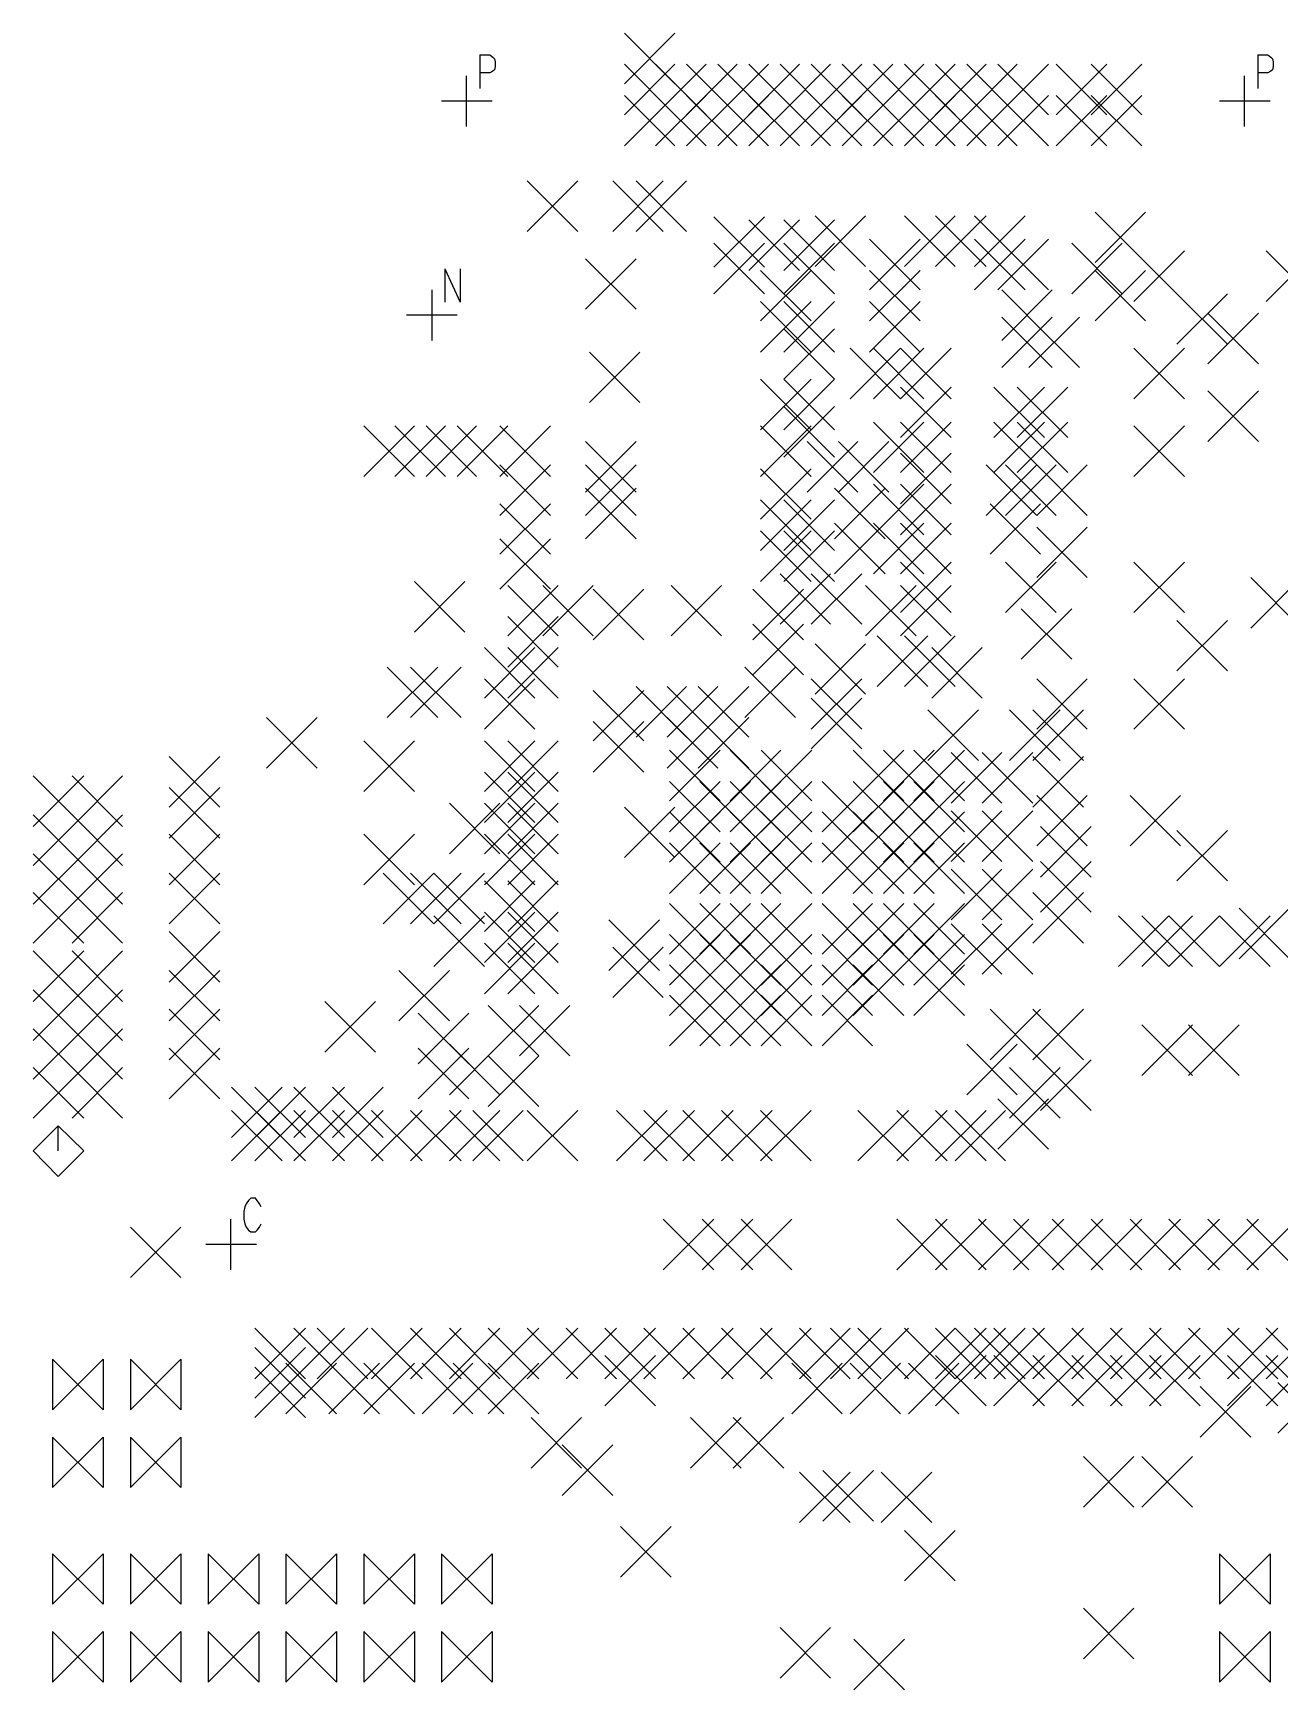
# Model space of a CAD drawing. Extents: x 11.9 to 28.1, y 10.8 to 21.2.
# Drawn here: x 19.09 to 20.693, y 15.248 to 17.378 of the extents above; entities that cross this region are included whole.
import ezdxf

# ---------------------------------------------------------------- set-up
doc = ezdxf.new("R2010")
doc.units = 0
doc.header["$MEASUREMENT"] = 0
doc.layers.add('LAYNR1', color=2, linetype='Continuous')

msp = doc.modelspace()

# ---------------------------------------------------------------- linework, layer by layer
at = {"layer": 'LAYNR1', "color": 7}
for points in [[(19.85, 17.313), (19.915, 17.378)], [(19.85, 17.378), (19.915, 17.313)], [(19.664, 17.35), (19.664, 17.307)], [(19.664, 17.35), (19.677, 17.35), (19.681, 17.347), (19.683, 17.345), (19.684, 17.341), (19.684, 17.335), (19.683, 17.331), (19.681, 17.329), (19.677, 17.327), (19.664, 17.327)], [(20.664, 17.35), (20.664, 17.307)], [(20.664, 17.35), (20.677, 17.35), (20.681, 17.347), (20.683, 17.345), (20.684, 17.341), (20.684, 17.335), (20.683, 17.331), (20.681, 17.329), (20.677, 17.327), (20.664, 17.327)], [(19.647, 17.258), (19.647, 17.323)], [(19.85, 17.273), (19.915, 17.338)], [(19.85, 17.338), (19.915, 17.273)], [(19.89, 17.273), (19.955, 17.338)], [(19.89, 17.338), (19.955, 17.273)], [(19.93, 17.273), (19.995, 17.338)], [(19.93, 17.338), (19.995, 17.273)], [(19.97, 17.273), (20.035, 17.338)], [(19.97, 17.338), (20.035, 17.273)], [(20.01, 17.273), (20.075, 17.338)], [(20.01, 17.338), (20.075, 17.273)], [(20.05, 17.273), (20.115, 17.338)], [(20.05, 17.338), (20.115, 17.273)], [(20.09, 17.273), (20.155, 17.338)], [(20.09, 17.338), (20.155, 17.273)], [(20.13, 17.273), (20.195, 17.338)], [(20.13, 17.338), (20.195, 17.273)], [(20.17, 17.273), (20.235, 17.338)], [(20.17, 17.338), (20.235, 17.273)], [(20.21, 17.273), (20.275, 17.338)], [(20.21, 17.338), (20.275, 17.273)], [(20.25, 17.273), (20.315, 17.338)], [(20.25, 17.338), (20.315, 17.273)], [(20.29, 17.273), (20.355, 17.338)], [(20.29, 17.338), (20.355, 17.273)], [(20.33, 17.273), (20.395, 17.338)], [(20.33, 17.338), (20.395, 17.273)], [(20.405, 17.273), (20.47, 17.338)], [(20.405, 17.338), (20.47, 17.273)], [(20.45, 17.273), (20.515, 17.338)], [(20.45, 17.338), (20.515, 17.273)], [(20.647, 17.258), (20.647, 17.323)], [(19.85, 17.233), (19.915, 17.298)], [(19.85, 17.298), (19.915, 17.233)], [(19.89, 17.233), (19.955, 17.298)], [(19.89, 17.298), (19.955, 17.233)], [(19.93, 17.233), (19.995, 17.298)], [(19.93, 17.298), (19.995, 17.233)], [(19.97, 17.233), (20.035, 17.298)], [(19.97, 17.298), (20.035, 17.233)], [(20.01, 17.233), (20.075, 17.298)], [(20.01, 17.298), (20.075, 17.233)], [(20.05, 17.233), (20.115, 17.298)], [(20.05, 17.298), (20.115, 17.233)], [(20.09, 17.233), (20.155, 17.298)], [(20.09, 17.298), (20.155, 17.233)], [(20.13, 17.233), (20.195, 17.298)], [(20.13, 17.298), (20.195, 17.233)], [(20.17, 17.233), (20.235, 17.298)], [(20.17, 17.298), (20.235, 17.233)], [(20.21, 17.233), (20.275, 17.298)], [(20.21, 17.298), (20.275, 17.233)], [(20.25, 17.233), (20.315, 17.298)], [(20.25, 17.298), (20.315, 17.233)], [(20.29, 17.233), (20.355, 17.298)], [(20.29, 17.298), (20.355, 17.233)], [(20.33, 17.233), (20.395, 17.298)], [(20.33, 17.298), (20.395, 17.233)], [(20.405, 17.233), (20.47, 17.298)], [(20.405, 17.298), (20.47, 17.233)], [(20.45, 17.233), (20.515, 17.298)], [(20.45, 17.298), (20.515, 17.233)], [(19.615, 17.291), (19.68, 17.291)], [(20.615, 17.291), (20.68, 17.291)], [(19.725, 17.123), (19.79, 17.188)], [(19.725, 17.188), (19.79, 17.123)], [(19.835, 17.123), (19.9, 17.188)], [(19.835, 17.188), (19.9, 17.123)], [(19.865, 17.123), (19.93, 17.188)], [(19.865, 17.188), (19.93, 17.123)], [(20.455, 17.083), (20.52, 17.148)], [(20.455, 17.148), (20.52, 17.083)], [(19.965, 17.077), (20.03, 17.142)], [(19.965, 17.142), (20.03, 17.077)], [(20.01, 17.073), (20.075, 17.138)], [(20.01, 17.138), (20.075, 17.073)], [(20.055, 17.073), (20.12, 17.138)], [(20.055, 17.138), (20.12, 17.073)], [(20.095, 17.078), (20.16, 17.143)], [(20.095, 17.143), (20.16, 17.078)], [(20.21, 17.078), (20.275, 17.143)], [(20.21, 17.143), (20.275, 17.078)], [(20.25, 17.078), (20.315, 17.143)], [(20.25, 17.143), (20.315, 17.078)], [(20.3, 17.078), (20.365, 17.143)], [(20.3, 17.143), (20.365, 17.078)], [(19.965, 17.043), (20.03, 17.108)], [(19.965, 17.108), (20.03, 17.043)], [(20.055, 17.043), (20.12, 17.108)], [(20.055, 17.108), (20.12, 17.043)], [(20.165, 17.048), (20.23, 17.113)], [(20.165, 17.113), (20.23, 17.048)], [(20.3, 17.048), (20.365, 17.113)], [(20.3, 17.113), (20.365, 17.048)], [(20.33, 17.048), (20.395, 17.113)], [(20.33, 17.113), (20.395, 17.048)], [(20.425, 17.043), (20.49, 17.108)], [(20.425, 17.108), (20.49, 17.043)], [(19.8, 17.023), (19.865, 17.088)], [(19.8, 17.088), (19.865, 17.023)], [(20.505, 17.033), (20.57, 17.098)], [(20.505, 17.098), (20.57, 17.033)], [(20.675, 17.033), (20.74, 17.098)], [(20.675, 17.098), (20.74, 17.033)], [(19.619, 17.075), (19.619, 17.032)], [(19.619, 17.075), (19.639, 17.032)], [(19.639, 17.075), (19.639, 17.032)], [(20.025, 17.008), (20.09, 17.073)], [(20.025, 17.073), (20.09, 17.008)], [(20.165, 17.008), (20.23, 17.073)], [(20.165, 17.073), (20.23, 17.008)], [(20.455, 17.008), (20.52, 17.073)], [(20.455, 17.073), (20.52, 17.008)], [(19.603, 16.983), (19.603, 17.048)], [(20.335, 16.983), (20.4, 17.048)], [(20.335, 17.048), (20.4, 16.983)], [(20.56, 16.978), (20.625, 17.043)], [(20.56, 17.043), (20.625, 16.978)], [(20.025, 16.968), (20.09, 17.033)], [(20.025, 17.033), (20.09, 16.968)], [(20.055, 16.968), (20.12, 17.033)], [(20.055, 17.033), (20.12, 16.968)], [(20.165, 16.968), (20.23, 17.033)], [(20.165, 17.033), (20.23, 16.968)], [(19.57, 17.016), (19.635, 17.016)], [(20.055, 16.933), (20.12, 16.998)], [(20.055, 16.998), (20.12, 16.933)], [(20.335, 16.948), (20.4, 17.013)], [(20.335, 17.013), (20.4, 16.948)], [(20.37, 16.948), (20.435, 17.013)], [(20.37, 17.013), (20.435, 16.948)], [(20.6, 16.953), (20.665, 17.018)], [(20.6, 17.018), (20.665, 16.953)], [(19.805, 16.903), (19.87, 16.968)], [(19.805, 16.968), (19.87, 16.903)], [(20.14, 16.908), (20.205, 16.973)], [(20.14, 16.973), (20.205, 16.908)], [(20.17, 16.908), (20.235, 16.973)], [(20.17, 16.973), (20.235, 16.908)], [(20.205, 16.908), (20.27, 16.973)], [(20.205, 16.973), (20.27, 16.908)], [(20.505, 16.908), (20.57, 16.973)], [(20.505, 16.973), (20.57, 16.908)], [(20.025, 16.868), (20.09, 16.933)], [(20.025, 16.933), (20.09, 16.868)], [(20.055, 16.868), (20.12, 16.933)], [(20.055, 16.933), (20.12, 16.868)], [(20.205, 16.858), (20.27, 16.923)], [(20.205, 16.923), (20.27, 16.858)], [(20.325, 16.858), (20.39, 16.923)], [(20.325, 16.923), (20.39, 16.858)], [(20.355, 16.858), (20.42, 16.923)], [(20.355, 16.923), (20.42, 16.858)], [(20.6, 16.853), (20.665, 16.918)], [(20.6, 16.918), (20.665, 16.853)], [(20.055, 16.833), (20.12, 16.898)], [(20.055, 16.898), (20.12, 16.833)], [(19.515, 16.808), (19.58, 16.873)], [(19.515, 16.873), (19.58, 16.808)], [(19.555, 16.808), (19.62, 16.873)], [(19.555, 16.873), (19.62, 16.808)], [(19.595, 16.808), (19.66, 16.873)], [(19.595, 16.873), (19.66, 16.808)], [(19.635, 16.808), (19.7, 16.873)], [(19.635, 16.873), (19.7, 16.808)], [(19.69, 16.808), (19.755, 16.873)], [(19.69, 16.873), (19.755, 16.808)], [(20.025, 16.808), (20.09, 16.873)], [(20.025, 16.873), (20.09, 16.808)], [(20.17, 16.813), (20.235, 16.878)], [(20.17, 16.878), (20.235, 16.813)], [(20.205, 16.813), (20.27, 16.878)], [(20.205, 16.878), (20.27, 16.813)], [(20.325, 16.813), (20.39, 16.878)], [(20.325, 16.878), (20.39, 16.813)], [(20.355, 16.813), (20.42, 16.878)], [(20.355, 16.878), (20.42, 16.813)], [(20.505, 16.808), (20.57, 16.873)], [(20.505, 16.873), (20.57, 16.808)], [(19.8, 16.788), (19.865, 16.853)], [(19.8, 16.853), (19.865, 16.788)], [(20.085, 16.788), (20.15, 16.853)], [(20.085, 16.853), (20.15, 16.788)], [(20.125, 16.788), (20.19, 16.853)], [(20.125, 16.853), (20.19, 16.788)], [(20.205, 16.773), (20.27, 16.838)], [(20.205, 16.838), (20.27, 16.773)], [(19.69, 16.758), (19.755, 16.823)], [(19.69, 16.823), (19.755, 16.758)], [(19.8, 16.758), (19.865, 16.823)], [(19.8, 16.823), (19.865, 16.758)], [(20.025, 16.753), (20.09, 16.818)], [(20.025, 16.818), (20.09, 16.753)], [(20.315, 16.758), (20.38, 16.823)], [(20.315, 16.823), (20.38, 16.758)], [(20.34, 16.758), (20.405, 16.823)], [(20.34, 16.823), (20.405, 16.758)], [(20.38, 16.758), (20.445, 16.823)], [(20.38, 16.823), (20.445, 16.758)], [(19.8, 16.728), (19.865, 16.793)], [(19.8, 16.793), (19.865, 16.728)], [(20.12, 16.728), (20.185, 16.793)], [(20.12, 16.793), (20.185, 16.728)], [(20.17, 16.733), (20.235, 16.798)], [(20.17, 16.798), (20.235, 16.733)], [(20.205, 16.733), (20.27, 16.798)], [(20.205, 16.798), (20.27, 16.733)], [(19.69, 16.708), (19.755, 16.773)], [(19.69, 16.773), (19.755, 16.708)], [(20.025, 16.713), (20.09, 16.778)], [(20.025, 16.778), (20.09, 16.713)], [(20.055, 16.713), (20.12, 16.778)], [(20.055, 16.778), (20.12, 16.713)], [(20.32, 16.708), (20.385, 16.773)], [(20.32, 16.773), (20.385, 16.708)], [(20.12, 16.683), (20.185, 16.748)], [(20.12, 16.748), (20.185, 16.683)], [(20.17, 16.683), (20.235, 16.748)], [(20.17, 16.748), (20.235, 16.683)], [(20.205, 16.683), (20.27, 16.748)], [(20.205, 16.748), (20.27, 16.683)], [(20.38, 16.678), (20.445, 16.743)], [(20.38, 16.743), (20.445, 16.678)], [(19.69, 16.663), (19.755, 16.728)], [(19.69, 16.728), (19.755, 16.663)], [(20.025, 16.673), (20.09, 16.738)], [(20.025, 16.738), (20.09, 16.673)], [(20.055, 16.673), (20.12, 16.738)], [(20.055, 16.738), (20.12, 16.673)], [(20.05, 16.618), (20.115, 16.683)], [(20.05, 16.683), (20.115, 16.618)], [(20.09, 16.618), (20.155, 16.683)], [(20.09, 16.683), (20.155, 16.618)], [(20.205, 16.633), (20.27, 16.698)], [(20.205, 16.698), (20.27, 16.633)], [(20.34, 16.633), (20.405, 16.698)], [(20.34, 16.698), (20.405, 16.633)], [(20.505, 16.633), (20.57, 16.698)], [(20.505, 16.698), (20.57, 16.633)], [(20.655, 16.613), (20.72, 16.678)], [(20.655, 16.678), (20.72, 16.613)], [(19.58, 16.608), (19.645, 16.673)], [(19.58, 16.673), (19.645, 16.608)], [(19.7, 16.603), (19.765, 16.668)], [(19.7, 16.668), (19.765, 16.603)], [(19.745, 16.603), (19.81, 16.668)], [(19.745, 16.668), (19.81, 16.603)], [(19.81, 16.598), (19.875, 16.663)], [(19.81, 16.663), (19.875, 16.598)], [(19.91, 16.603), (19.975, 16.668)], [(19.91, 16.668), (19.975, 16.603)], [(20.015, 16.598), (20.08, 16.663)], [(20.015, 16.663), (20.08, 16.598)], [(20.16, 16.603), (20.225, 16.668)], [(20.16, 16.668), (20.225, 16.603)], [(20.205, 16.603), (20.27, 16.668)], [(20.205, 16.668), (20.27, 16.603)], [(20.36, 16.573), (20.425, 16.638)], [(20.36, 16.638), (20.425, 16.573)], [(19.7, 16.563), (19.765, 16.628)], [(19.7, 16.628), (19.765, 16.563)], [(20.015, 16.553), (20.08, 16.618)], [(20.015, 16.618), (20.08, 16.553)], [(20.56, 16.558), (20.625, 16.623)], [(20.56, 16.623), (20.625, 16.558)], [(20.095, 16.528), (20.16, 16.593)], [(20.095, 16.593), (20.16, 16.528)], [(20.175, 16.538), (20.24, 16.603)], [(20.175, 16.603), (20.24, 16.538)], [(20.21, 16.538), (20.275, 16.603)], [(20.21, 16.603), (20.275, 16.538)], [(19.67, 16.523), (19.735, 16.588)], [(19.67, 16.588), (19.735, 16.523)], [(19.7, 16.523), (19.765, 16.588)], [(19.7, 16.588), (19.765, 16.523)], [(20.245, 16.523), (20.31, 16.588)], [(20.245, 16.588), (20.31, 16.523)], [(19.545, 16.498), (19.61, 16.563)], [(19.545, 16.563), (19.61, 16.498)], [(19.575, 16.498), (19.64, 16.563)], [(19.575, 16.563), (19.64, 16.498)], [(20.005, 16.498), (20.07, 16.563)], [(20.005, 16.563), (20.07, 16.498)], [(19.67, 16.483), (19.735, 16.548)], [(19.67, 16.548), (19.735, 16.483)], [(19.81, 16.468), (19.875, 16.533)], [(19.81, 16.533), (19.875, 16.468)], [(19.865, 16.473), (19.93, 16.538)], [(19.865, 16.538), (19.93, 16.473)], [(19.905, 16.473), (19.97, 16.538)], [(19.905, 16.538), (19.97, 16.473)], [(19.945, 16.473), (20.01, 16.538)], [(19.945, 16.538), (20.01, 16.473)], [(20.09, 16.483), (20.155, 16.548)], [(20.09, 16.548), (20.155, 16.483)], [(20.38, 16.483), (20.445, 16.548)], [(20.38, 16.548), (20.445, 16.483)], [(20.505, 16.483), (20.57, 16.548)], [(20.505, 16.548), (20.57, 16.483)], [(20.09, 16.458), (20.155, 16.523)], [(20.09, 16.523), (20.155, 16.458)], [(20.24, 16.443), (20.305, 16.508)], [(20.24, 16.508), (20.305, 16.443)], [(20.345, 16.443), (20.41, 16.508)], [(20.345, 16.508), (20.41, 16.443)], [(20.375, 16.443), (20.44, 16.508)], [(20.375, 16.508), (20.44, 16.443)], [(19.39, 16.433), (19.455, 16.498)], [(19.39, 16.498), (19.455, 16.433)], [(19.81, 16.428), (19.875, 16.493)], [(19.81, 16.493), (19.875, 16.428)], [(19.905, 16.433), (19.97, 16.498)], [(19.905, 16.498), (19.97, 16.433)], [(19.945, 16.433), (20.01, 16.498)], [(19.945, 16.498), (20.01, 16.433)], [(19.515, 16.403), (19.58, 16.468)], [(19.515, 16.468), (19.58, 16.403)], [(19.67, 16.403), (19.735, 16.468)], [(19.67, 16.468), (19.735, 16.403)], [(19.7, 16.403), (19.765, 16.468)], [(19.7, 16.468), (19.765, 16.403)], [(19.265, 16.383), (19.33, 16.448)], [(19.265, 16.448), (19.33, 16.383)], [(19.908, 16.391), (19.973, 16.456)], [(19.908, 16.456), (19.973, 16.391)], [(19.986, 16.391), (20.051, 16.456)], [(19.986, 16.456), (20.051, 16.391)], [(20.026, 16.391), (20.091, 16.456)], [(20.026, 16.456), (20.091, 16.391)], [(20.144, 16.391), (20.209, 16.456)], [(20.144, 16.456), (20.209, 16.391)], [(20.183, 16.391), (20.248, 16.456)], [(20.183, 16.456), (20.248, 16.391)], [(20.222, 16.391), (20.287, 16.456)], [(20.222, 16.456), (20.287, 16.391)], [(20.27, 16.388), (20.335, 16.453)], [(20.27, 16.453), (20.335, 16.388)], [(20.31, 16.388), (20.375, 16.453)], [(20.31, 16.453), (20.375, 16.388)], [(20.375, 16.383), (20.44, 16.448)], [(20.375, 16.448), (20.44, 16.383)], [(19.09, 16.358), (19.155, 16.423)], [(19.09, 16.423), (19.155, 16.358)], [(19.14, 16.358), (19.205, 16.423)], [(19.14, 16.423), (19.205, 16.358)], [(19.67, 16.363), (19.735, 16.428)], [(19.67, 16.428), (19.735, 16.363)], [(19.7, 16.363), (19.765, 16.428)], [(19.7, 16.428), (19.765, 16.363)], [(19.265, 16.343), (19.33, 16.408)], [(19.265, 16.408), (19.33, 16.343)], [(19.908, 16.351), (19.973, 16.416)], [(19.908, 16.416), (19.973, 16.351)], [(19.947, 16.351), (20.012, 16.416)], [(19.947, 16.416), (20.012, 16.351)], [(19.986, 16.351), (20.051, 16.416)], [(19.986, 16.416), (20.051, 16.351)], [(20.026, 16.351), (20.091, 16.416)], [(20.026, 16.416), (20.091, 16.351)], [(20.104, 16.351), (20.169, 16.416)], [(20.104, 16.416), (20.169, 16.351)], [(20.144, 16.351), (20.209, 16.416)], [(20.144, 16.416), (20.209, 16.351)], [(20.183, 16.351), (20.248, 16.416)], [(20.183, 16.416), (20.248, 16.351)], [(20.222, 16.351), (20.287, 16.416)], [(20.222, 16.416), (20.287, 16.351)], [(19.625, 16.323), (19.69, 16.388)], [(19.625, 16.388), (19.69, 16.323)], [(19.67, 16.323), (19.735, 16.388)], [(19.67, 16.388), (19.735, 16.323)], [(19.7, 16.323), (19.765, 16.388)], [(19.7, 16.388), (19.765, 16.323)], [(19.85, 16.318), (19.915, 16.383)], [(19.85, 16.383), (19.915, 16.318)], [(20.38, 16.333), (20.445, 16.398)], [(20.38, 16.398), (20.445, 16.333)], [(20.5, 16.333), (20.565, 16.398)], [(20.5, 16.398), (20.565, 16.333)], [(19.09, 16.308), (19.155, 16.373)], [(19.09, 16.373), (19.155, 16.308)], [(19.14, 16.308), (19.205, 16.373)], [(19.14, 16.373), (19.205, 16.308)], [(19.908, 16.312), (19.973, 16.377)], [(19.908, 16.377), (19.973, 16.312)], [(19.986, 16.312), (20.051, 16.377)], [(19.986, 16.377), (20.051, 16.312)], [(20.026, 16.312), (20.091, 16.377)], [(20.026, 16.377), (20.091, 16.312)], [(20.104, 16.312), (20.169, 16.377)], [(20.104, 16.377), (20.169, 16.312)], [(20.144, 16.312), (20.209, 16.377)], [(20.144, 16.377), (20.209, 16.312)], [(20.183, 16.312), (20.248, 16.377)], [(20.183, 16.377), (20.248, 16.312)], [(20.222, 16.312), (20.287, 16.377)], [(20.222, 16.377), (20.287, 16.312)], [(20.27, 16.313), (20.335, 16.378)], [(20.27, 16.378), (20.335, 16.313)], [(20.31, 16.313), (20.375, 16.378)], [(20.31, 16.378), (20.375, 16.313)], [(19.265, 16.283), (19.33, 16.348)], [(19.265, 16.348), (19.33, 16.283)], [(19.515, 16.283), (19.58, 16.348)], [(19.515, 16.348), (19.58, 16.283)], [(19.67, 16.283), (19.735, 16.348)], [(19.67, 16.348), (19.735, 16.283)], [(19.7, 16.283), (19.765, 16.348)], [(19.7, 16.348), (19.765, 16.283)], [(20.385, 16.293), (20.45, 16.358)], [(20.385, 16.358), (20.45, 16.293)], [(20.56, 16.288), (20.625, 16.353)], [(20.56, 16.353), (20.625, 16.288)], [(19.09, 16.258), (19.155, 16.323)], [(19.09, 16.323), (19.155, 16.258)], [(19.14, 16.258), (19.205, 16.323)], [(19.14, 16.323), (19.205, 16.258)], [(19.908, 16.272), (19.973, 16.337)], [(19.908, 16.337), (19.973, 16.272)], [(19.947, 16.272), (20.012, 16.337)], [(19.947, 16.337), (20.012, 16.272)], [(19.986, 16.272), (20.051, 16.337)], [(19.986, 16.337), (20.051, 16.272)], [(20.026, 16.272), (20.091, 16.337)], [(20.026, 16.337), (20.091, 16.272)], [(20.104, 16.272), (20.169, 16.337)], [(20.104, 16.337), (20.169, 16.272)], [(20.144, 16.272), (20.209, 16.337)], [(20.144, 16.337), (20.209, 16.272)], [(20.183, 16.272), (20.248, 16.337)], [(20.183, 16.337), (20.248, 16.272)], [(20.222, 16.272), (20.287, 16.337)], [(20.222, 16.337), (20.287, 16.272)], [(19.265, 16.233), (19.33, 16.298)], [(19.265, 16.298), (19.33, 16.233)], [(19.54, 16.233), (19.605, 16.298)], [(19.54, 16.298), (19.605, 16.233)], [(19.575, 16.233), (19.64, 16.298)], [(19.575, 16.298), (19.64, 16.233)], [(19.605, 16.233), (19.67, 16.298)], [(19.605, 16.298), (19.67, 16.233)], [(20.27, 16.238), (20.335, 16.303)], [(20.27, 16.303), (20.335, 16.238)], [(20.31, 16.238), (20.375, 16.303)], [(20.31, 16.303), (20.375, 16.238)], [(20.385, 16.248), (20.45, 16.313)], [(20.385, 16.313), (20.45, 16.248)], [(19.67, 16.223), (19.735, 16.288)], [(19.67, 16.288), (19.735, 16.223)], [(19.7, 16.223), (19.765, 16.288)], [(19.7, 16.288), (19.765, 16.223)], [(19.09, 16.208), (19.155, 16.273)], [(19.09, 16.273), (19.155, 16.208)], [(19.14, 16.208), (19.205, 16.273)], [(19.14, 16.273), (19.205, 16.208)], [(19.908, 16.194), (19.973, 16.259)], [(19.908, 16.259), (19.973, 16.194)], [(19.947, 16.194), (20.012, 16.259)], [(19.947, 16.259), (20.012, 16.194)], [(19.986, 16.194), (20.051, 16.259)], [(19.986, 16.259), (20.051, 16.194)], [(20.026, 16.194), (20.091, 16.259)], [(20.026, 16.259), (20.091, 16.194)], [(20.104, 16.194), (20.169, 16.259)], [(20.104, 16.259), (20.169, 16.194)], [(20.144, 16.194), (20.209, 16.259)], [(20.144, 16.259), (20.209, 16.194)], [(20.183, 16.194), (20.248, 16.259)], [(20.183, 16.259), (20.248, 16.194)], [(20.222, 16.194), (20.287, 16.259)], [(20.222, 16.259), (20.287, 16.194)], [(20.375, 16.208), (20.44, 16.273)], [(20.375, 16.273), (20.44, 16.208)], [(20.64, 16.188), (20.705, 16.253)], [(20.64, 16.253), (20.705, 16.188)], [(19.605, 16.178), (19.67, 16.243)], [(19.605, 16.243), (19.67, 16.178)], [(19.67, 16.183), (19.735, 16.248)], [(19.67, 16.248), (19.735, 16.183)], [(19.7, 16.183), (19.765, 16.248)], [(19.7, 16.248), (19.765, 16.183)], [(19.83, 16.173), (19.895, 16.238)], [(19.83, 16.238), (19.895, 16.173)], [(20.27, 16.168), (20.335, 16.233)], [(20.27, 16.233), (20.335, 16.168)], [(20.31, 16.168), (20.375, 16.233)], [(20.31, 16.233), (20.375, 16.168)], [(20.485, 16.178), (20.55, 16.243)], [(20.485, 16.243), (20.55, 16.178)], [(20.515, 16.178), (20.58, 16.243)], [(20.515, 16.243), (20.58, 16.178)], [(20.55, 16.178), (20.615, 16.243)], [(20.55, 16.243), (20.615, 16.178)], [(20.615, 16.178), (20.68, 16.243)], [(20.615, 16.243), (20.68, 16.178)], [(19.265, 16.158), (19.33, 16.223)], [(19.265, 16.223), (19.33, 16.158)], [(19.908, 16.154), (19.973, 16.219)], [(19.908, 16.219), (19.973, 16.154)], [(19.947, 16.154), (20.012, 16.219)], [(19.947, 16.219), (20.012, 16.154)], [(19.986, 16.154), (20.051, 16.219)], [(19.986, 16.219), (20.051, 16.154)], [(20.026, 16.154), (20.091, 16.219)], [(20.026, 16.219), (20.091, 16.154)], [(20.104, 16.154), (20.169, 16.219)], [(20.104, 16.219), (20.169, 16.154)], [(20.144, 16.154), (20.209, 16.219)], [(20.144, 16.219), (20.209, 16.154)], [(20.183, 16.154), (20.248, 16.219)], [(20.183, 16.219), (20.248, 16.154)], [(20.222, 16.154), (20.287, 16.219)], [(20.222, 16.219), (20.287, 16.154)], [(19.09, 16.133), (19.155, 16.198)], [(19.09, 16.198), (19.155, 16.133)], [(19.14, 16.133), (19.205, 16.198)], [(19.14, 16.198), (19.205, 16.133)], [(19.67, 16.143), (19.735, 16.208)], [(19.67, 16.208), (19.735, 16.143)], [(19.7, 16.143), (19.765, 16.208)], [(19.7, 16.208), (19.765, 16.143)], [(19.835, 16.138), (19.9, 16.203)], [(19.835, 16.203), (19.9, 16.138)], [(19.265, 16.108), (19.33, 16.173)], [(19.265, 16.173), (19.33, 16.108)], [(19.56, 16.108), (19.625, 16.173)], [(19.56, 16.173), (19.625, 16.108)], [(19.908, 16.115), (19.973, 16.18)], [(19.908, 16.18), (19.973, 16.115)], [(19.947, 16.115), (20.012, 16.18)], [(19.947, 16.18), (20.012, 16.115)], [(19.986, 16.115), (20.051, 16.18)], [(19.986, 16.18), (20.051, 16.115)], [(20.026, 16.115), (20.091, 16.18)], [(20.026, 16.18), (20.091, 16.115)], [(20.104, 16.115), (20.169, 16.18)], [(20.104, 16.18), (20.169, 16.115)], [(20.144, 16.115), (20.209, 16.18)], [(20.144, 16.18), (20.209, 16.115)], [(20.222, 16.115), (20.287, 16.18)], [(20.222, 16.18), (20.287, 16.115)], [(19.09, 16.083), (19.155, 16.148)], [(19.09, 16.148), (19.155, 16.083)], [(19.14, 16.083), (19.205, 16.148)], [(19.14, 16.148), (19.205, 16.083)], [(19.465, 16.068), (19.53, 16.133)], [(19.465, 16.133), (19.53, 16.068)], [(19.675, 16.063), (19.74, 16.128)], [(19.675, 16.128), (19.74, 16.063)], [(19.715, 16.063), (19.78, 16.128)], [(19.715, 16.128), (19.78, 16.063)], [(19.908, 16.076), (19.973, 16.141)], [(19.908, 16.141), (19.973, 16.076)], [(19.947, 16.076), (20.012, 16.141)], [(19.947, 16.141), (20.012, 16.076)], [(19.986, 16.076), (20.051, 16.141)], [(19.986, 16.141), (20.051, 16.076)], [(20.026, 16.076), (20.091, 16.141)], [(20.026, 16.141), (20.091, 16.076)], [(20.104, 16.076), (20.169, 16.141)], [(20.104, 16.141), (20.169, 16.076)], [(19.265, 16.058), (19.33, 16.123)], [(19.265, 16.123), (19.33, 16.058)], [(19.585, 16.053), (19.65, 16.118)], [(19.585, 16.118), (19.65, 16.053)], [(20.32, 16.058), (20.385, 16.123)], [(20.32, 16.123), (20.385, 16.058)], [(20.375, 16.058), (20.44, 16.123)], [(20.375, 16.123), (20.44, 16.058)], [(20.515, 16.038), (20.58, 16.103)], [(20.515, 16.103), (20.58, 16.038)], [(20.575, 16.038), (20.64, 16.103)], [(20.575, 16.103), (20.64, 16.038)], [(19.09, 16.033), (19.155, 16.098)], [(19.09, 16.098), (19.155, 16.033)], [(19.14, 16.033), (19.205, 16.098)], [(19.14, 16.098), (19.205, 16.033)], [(19.265, 16.008), (19.33, 16.073)], [(19.265, 16.073), (19.33, 16.008)], [(19.585, 16.008), (19.65, 16.073)], [(19.585, 16.073), (19.65, 16.008)], [(19.625, 16.013), (19.69, 16.078)], [(19.625, 16.078), (19.69, 16.013)], [(19.675, 15.998), (19.74, 16.063)], [(19.675, 16.063), (19.74, 15.998)], [(20.29, 16.013), (20.355, 16.078)], [(20.29, 16.078), (20.355, 16.013)], [(19.09, 15.983), (19.155, 16.048)], [(19.09, 16.048), (19.155, 15.983)], [(19.14, 15.983), (19.205, 16.048)], [(19.14, 16.048), (19.205, 15.983)], [(20.345, 15.983), (20.41, 16.048)], [(20.345, 16.048), (20.41, 15.983)], [(20.385, 15.993), (20.45, 16.058)], [(20.385, 16.058), (20.45, 15.993)], [(19.345, 15.958), (19.41, 16.023)], [(19.345, 16.023), (19.41, 15.958)], [(19.375, 15.958), (19.44, 16.023)], [(19.375, 16.023), (19.44, 15.958)], [(19.425, 15.958), (19.49, 16.023)], [(19.425, 16.023), (19.49, 15.958)], [(19.475, 15.958), (19.54, 16.023)], [(19.475, 16.023), (19.54, 15.958)], [(20.33, 15.943), (20.395, 16.008)], [(20.33, 16.008), (20.395, 15.943)], [(19.345, 15.928), (19.41, 15.993)], [(19.345, 15.993), (19.41, 15.928)], [(19.375, 15.928), (19.44, 15.993)], [(19.375, 15.993), (19.44, 15.928)], [(19.425, 15.928), (19.49, 15.993)], [(19.425, 15.993), (19.49, 15.928)], [(19.475, 15.928), (19.54, 15.993)], [(19.475, 15.993), (19.54, 15.928)], [(19.525, 15.928), (19.59, 15.993)], [(19.525, 15.993), (19.59, 15.928)], [(19.575, 15.928), (19.64, 15.993)], [(19.575, 15.993), (19.64, 15.928)], [(19.625, 15.928), (19.69, 15.993)], [(19.625, 15.993), (19.69, 15.928)], [(19.655, 15.928), (19.72, 15.993)], [(19.655, 15.993), (19.72, 15.928)], [(19.725, 15.928), (19.79, 15.993)], [(19.725, 15.993), (19.79, 15.928)], [(19.84, 15.928), (19.905, 15.993)], [(19.84, 15.993), (19.905, 15.928)], [(19.875, 15.928), (19.94, 15.993)], [(19.875, 15.993), (19.94, 15.928)], [(19.925, 15.928), (19.99, 15.993)], [(19.925, 15.993), (19.99, 15.928)], [(19.975, 15.928), (20.04, 15.993)], [(19.975, 15.993), (20.04, 15.928)], [(20.025, 15.928), (20.09, 15.993)], [(20.025, 15.993), (20.09, 15.928)], [(20.15, 15.928), (20.215, 15.993)], [(20.15, 15.993), (20.215, 15.928)], [(20.2, 15.928), (20.265, 15.993)], [(20.2, 15.993), (20.265, 15.928)], [(20.25, 15.928), (20.315, 15.993)], [(20.25, 15.993), (20.315, 15.928)], [(20.275, 15.928), (20.34, 15.993)], [(20.275, 15.993), (20.34, 15.928)], [(19.122, 15.973), (19.09, 15.941)], [(19.155, 15.941), (19.122, 15.973)], [(19.122, 15.941), (19.122, 15.973)], [(19.09, 15.941), (19.122, 15.908)], [(19.122, 15.908), (19.155, 15.941)], [(19.362, 15.869), (19.361, 15.863), (19.361, 15.853)], [(19.383, 15.869), (19.381, 15.873), (19.378, 15.877), (19.376, 15.88), (19.37, 15.88), (19.367, 15.877), (19.364, 15.873), (19.362, 15.869)], [(19.344, 15.788), (19.344, 15.853)], [(19.361, 15.853), (19.362, 15.847), (19.364, 15.843), (19.367, 15.839), (19.37, 15.837)], [(19.9, 15.788), (19.965, 15.853)], [(19.9, 15.853), (19.965, 15.788)], [(19.95, 15.788), (20.015, 15.853)], [(19.95, 15.853), (20.015, 15.788)], [(20, 15.788), (20.065, 15.853)], [(20, 15.853), (20.065, 15.788)], [(20.2, 15.788), (20.265, 15.853)], [(20.2, 15.853), (20.265, 15.788)], [(20.25, 15.788), (20.315, 15.853)], [(20.25, 15.853), (20.315, 15.788)], [(20.305, 15.788), (20.37, 15.853)], [(20.305, 15.853), (20.37, 15.788)], [(20.35, 15.788), (20.415, 15.853)], [(20.35, 15.853), (20.415, 15.788)], [(20.4, 15.788), (20.465, 15.853)], [(20.4, 15.853), (20.465, 15.788)], [(20.45, 15.788), (20.515, 15.853)], [(20.45, 15.853), (20.515, 15.788)], [(20.5, 15.788), (20.565, 15.853)], [(20.5, 15.853), (20.565, 15.788)], [(20.55, 15.788), (20.615, 15.853)], [(20.55, 15.853), (20.615, 15.788)], [(20.6, 15.788), (20.665, 15.853)], [(20.6, 15.853), (20.665, 15.788)], [(20.65, 15.788), (20.715, 15.853)], [(20.65, 15.853), (20.715, 15.788)], [(19.215, 15.778), (19.28, 15.843)], [(19.215, 15.843), (19.28, 15.778)], [(19.37, 15.837), (19.376, 15.837)], [(19.376, 15.837), (19.378, 15.839), (19.381, 15.843), (19.383, 15.847)], [(19.312, 15.821), (19.377, 15.821)], [(19.375, 15.648), (19.44, 15.713)], [(19.375, 15.713), (19.44, 15.648)], [(19.425, 15.648), (19.49, 15.713)], [(19.425, 15.713), (19.49, 15.648)], [(19.455, 15.648), (19.52, 15.713)], [(19.455, 15.713), (19.52, 15.648)], [(19.525, 15.648), (19.59, 15.713)], [(19.525, 15.713), (19.59, 15.648)], [(19.575, 15.648), (19.64, 15.713)], [(19.575, 15.713), (19.64, 15.648)], [(19.625, 15.648), (19.69, 15.713)], [(19.625, 15.713), (19.69, 15.648)], [(19.675, 15.648), (19.74, 15.713)], [(19.675, 15.713), (19.74, 15.648)], [(19.725, 15.648), (19.79, 15.713)], [(19.725, 15.713), (19.79, 15.648)], [(19.775, 15.648), (19.84, 15.713)], [(19.775, 15.713), (19.84, 15.648)], [(19.825, 15.648), (19.89, 15.713)], [(19.825, 15.713), (19.89, 15.648)], [(19.875, 15.648), (19.94, 15.713)], [(19.875, 15.713), (19.94, 15.648)], [(19.925, 15.648), (19.99, 15.713)], [(19.925, 15.713), (19.99, 15.648)], [(19.975, 15.648), (20.04, 15.713)], [(19.975, 15.713), (20.04, 15.648)], [(20.025, 15.648), (20.09, 15.713)], [(20.025, 15.713), (20.09, 15.648)], [(20.075, 15.648), (20.14, 15.713)], [(20.075, 15.713), (20.14, 15.648)], [(20.115, 15.648), (20.18, 15.713)], [(20.115, 15.713), (20.18, 15.648)], [(20.15, 15.648), (20.215, 15.713)], [(20.15, 15.713), (20.215, 15.648)], [(20.21, 15.648), (20.275, 15.713)], [(20.21, 15.713), (20.275, 15.648)], [(20.25, 15.648), (20.315, 15.713)], [(20.25, 15.713), (20.315, 15.648)], [(20.275, 15.648), (20.34, 15.713)], [(20.275, 15.713), (20.34, 15.648)], [(20.3, 15.648), (20.365, 15.713)], [(20.3, 15.713), (20.365, 15.648)], [(20.325, 15.648), (20.39, 15.713)], [(20.325, 15.713), (20.39, 15.648)], [(20.375, 15.648), (20.44, 15.713)], [(20.375, 15.713), (20.44, 15.648)], [(20.425, 15.648), (20.49, 15.713)], [(20.425, 15.713), (20.49, 15.648)], [(20.475, 15.648), (20.54, 15.713)], [(20.475, 15.713), (20.54, 15.648)], [(20.525, 15.648), (20.59, 15.713)], [(20.525, 15.713), (20.59, 15.648)], [(20.575, 15.648), (20.64, 15.713)], [(20.575, 15.713), (20.64, 15.648)], [(20.625, 15.648), (20.69, 15.713)], [(20.625, 15.713), (20.69, 15.648)], [(20.675, 15.648), (20.74, 15.713)], [(20.675, 15.713), (20.74, 15.648)], [(19.375, 15.623), (19.44, 15.688)], [(19.375, 15.688), (19.44, 15.623)], [(19.825, 15.613), (19.89, 15.678)], [(19.825, 15.678), (19.89, 15.613)], [(20.25, 15.613), (20.315, 15.678)], [(20.25, 15.678), (20.315, 15.613)], [(20.325, 15.613), (20.39, 15.678)], [(20.325, 15.678), (20.39, 15.613)], [(20.375, 15.613), (20.44, 15.678)], [(20.375, 15.678), (20.44, 15.613)], [(20.425, 15.613), (20.49, 15.678)], [(20.425, 15.678), (20.49, 15.613)], [(20.475, 15.613), (20.54, 15.678)], [(20.475, 15.678), (20.54, 15.613)], [(20.525, 15.613), (20.59, 15.678)], [(20.525, 15.678), (20.59, 15.613)], [(20.625, 15.613), (20.69, 15.678)], [(20.625, 15.678), (20.69, 15.613)], [(20.675, 15.613), (20.74, 15.678)], [(20.675, 15.678), (20.74, 15.613)], [(19.115, 15.608), (19.18, 15.673)], [(19.18, 15.608), (19.115, 15.673)], [(19.115, 15.673), (19.115, 15.608)], [(19.18, 15.673), (19.18, 15.608)], [(19.215, 15.608), (19.28, 15.673)], [(19.28, 15.608), (19.215, 15.673)], [(19.215, 15.673), (19.215, 15.608)], [(19.28, 15.673), (19.28, 15.608)], [(19.375, 15.598), (19.44, 15.663)], [(19.375, 15.663), (19.44, 15.598)], [(19.415, 15.603), (19.48, 15.668)], [(19.415, 15.668), (19.48, 15.603)], [(19.47, 15.603), (19.535, 15.668)], [(19.47, 15.668), (19.535, 15.603)], [(19.515, 15.603), (19.58, 15.668)], [(19.515, 15.668), (19.58, 15.603)], [(19.59, 15.603), (19.655, 15.668)], [(19.59, 15.668), (19.655, 15.603)], [(19.63, 15.603), (19.695, 15.668)], [(19.63, 15.668), (19.695, 15.603)], [(19.675, 15.603), (19.74, 15.668)], [(19.675, 15.668), (19.74, 15.603)], [(20.065, 15.603), (20.13, 15.668)], [(20.065, 15.668), (20.13, 15.603)], [(20.14, 15.603), (20.205, 15.668)], [(20.14, 15.668), (20.205, 15.603)], [(20.215, 15.603), (20.28, 15.668)], [(20.215, 15.668), (20.28, 15.603)], [(20.59, 15.573), (20.655, 15.638)], [(20.59, 15.638), (20.655, 15.573)], [(20.69, 15.578), (20.755, 15.643)], [(20.69, 15.643), (20.755, 15.578)], [(19.73, 15.533), (19.795, 15.598)], [(19.73, 15.598), (19.795, 15.533)], [(19.935, 15.533), (20, 15.598)], [(19.935, 15.598), (20, 15.533)], [(19.99, 15.533), (20.055, 15.598)], [(19.99, 15.598), (20.055, 15.533)], [(19.115, 15.508), (19.18, 15.573)], [(19.18, 15.508), (19.115, 15.573)], [(19.115, 15.573), (19.115, 15.508)], [(19.18, 15.573), (19.18, 15.508)], [(19.215, 15.508), (19.28, 15.573)], [(19.28, 15.508), (19.215, 15.573)], [(19.215, 15.573), (19.215, 15.508)], [(19.28, 15.573), (19.28, 15.508)], [(19.77, 15.498), (19.835, 15.563)], [(19.77, 15.563), (19.835, 15.498)], [(20.075, 15.463), (20.14, 15.528)], [(20.075, 15.528), (20.14, 15.463)], [(20.105, 15.465), (20.17, 15.53)], [(20.105, 15.53), (20.17, 15.465)], [(20.18, 15.463), (20.245, 15.528)], [(20.18, 15.528), (20.245, 15.463)], [(20.44, 15.483), (20.505, 15.548)], [(20.44, 15.548), (20.505, 15.483)], [(20.515, 15.483), (20.58, 15.548)], [(20.515, 15.548), (20.58, 15.483)], [(19.845, 15.393), (19.91, 15.458)], [(19.845, 15.458), (19.91, 15.393)], [(20.21, 15.388), (20.275, 15.453)], [(20.21, 15.453), (20.275, 15.388)], [(19.115, 15.358), (19.18, 15.423)], [(19.18, 15.358), (19.115, 15.423)], [(19.115, 15.423), (19.115, 15.358)], [(19.18, 15.423), (19.18, 15.358)], [(19.215, 15.358), (19.28, 15.423)], [(19.28, 15.358), (19.215, 15.423)], [(19.215, 15.423), (19.215, 15.358)], [(19.28, 15.423), (19.28, 15.358)], [(19.315, 15.358), (19.38, 15.423)], [(19.38, 15.358), (19.315, 15.423)], [(19.315, 15.423), (19.315, 15.358)], [(19.38, 15.423), (19.38, 15.358)], [(19.415, 15.358), (19.48, 15.423)], [(19.48, 15.358), (19.415, 15.423)], [(19.415, 15.423), (19.415, 15.358)], [(19.48, 15.423), (19.48, 15.358)], [(19.515, 15.358), (19.58, 15.423)], [(19.58, 15.358), (19.515, 15.423)], [(19.515, 15.423), (19.515, 15.358)], [(19.58, 15.423), (19.58, 15.358)], [(19.615, 15.358), (19.68, 15.423)], [(19.68, 15.358), (19.615, 15.423)], [(19.615, 15.423), (19.615, 15.358)], [(19.68, 15.423), (19.68, 15.358)], [(20.615, 15.358), (20.68, 15.423)], [(20.68, 15.358), (20.615, 15.423)], [(20.615, 15.423), (20.615, 15.358)], [(20.68, 15.423), (20.68, 15.358)], [(20.44, 15.288), (20.505, 15.353)], [(20.44, 15.353), (20.505, 15.288)], [(19.115, 15.258), (19.18, 15.323)], [(19.18, 15.258), (19.115, 15.323)], [(19.115, 15.323), (19.115, 15.258)], [(19.18, 15.323), (19.18, 15.258)], [(19.215, 15.258), (19.28, 15.323)], [(19.28, 15.258), (19.215, 15.323)], [(19.215, 15.323), (19.215, 15.258)], [(19.28, 15.323), (19.28, 15.258)], [(19.315, 15.258), (19.38, 15.323)], [(19.38, 15.258), (19.315, 15.323)], [(19.315, 15.323), (19.315, 15.258)], [(19.38, 15.323), (19.38, 15.258)], [(19.415, 15.258), (19.48, 15.323)], [(19.48, 15.258), (19.415, 15.323)], [(19.415, 15.323), (19.415, 15.258)], [(19.48, 15.323), (19.48, 15.258)], [(19.515, 15.258), (19.58, 15.323)], [(19.58, 15.258), (19.515, 15.323)], [(19.515, 15.323), (19.515, 15.258)], [(19.58, 15.323), (19.58, 15.258)], [(19.615, 15.258), (19.68, 15.323)], [(19.68, 15.258), (19.615, 15.323)], [(19.615, 15.323), (19.615, 15.258)], [(19.68, 15.323), (19.68, 15.258)], [(20.05, 15.263), (20.115, 15.328)], [(20.05, 15.328), (20.115, 15.263)], [(20.615, 15.258), (20.68, 15.323)], [(20.68, 15.258), (20.615, 15.323)], [(20.615, 15.323), (20.615, 15.258)], [(20.68, 15.323), (20.68, 15.258)], [(20.145, 15.248), (20.21, 15.313)], [(20.145, 15.313), (20.21, 15.248)]]:
    msp.add_lwpolyline(points, dxfattribs=at)

doc.saveas('drawing.dxf')
